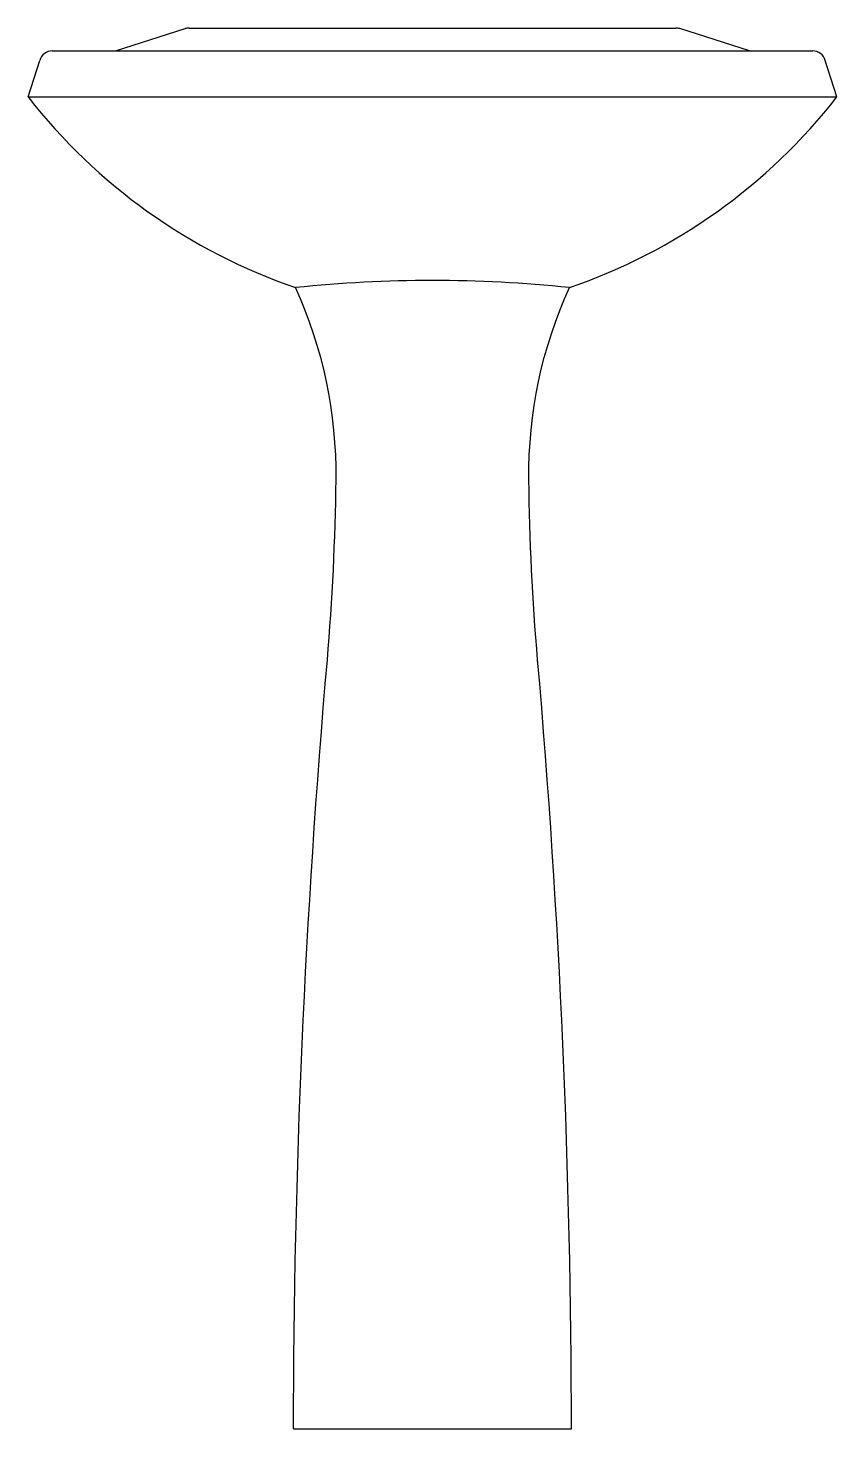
# Model space of a CAD drawing. Header units: millimetres. Extents: x 31.39 to 31.855, y -8.821 to -8.016.
import ezdxf

# ---------------------------------------------------------------- set-up
doc = ezdxf.new("R2010")
doc.units = ezdxf.units.MM
doc.header["$LTSCALE"] = 10

msp = doc.modelspace()

# ---------------------------------------------------------------- linework, layer by layer
for p, q in [((31.44052, -8.02926), (31.48055, -8.01647)), ((31.48279, -8.01612), (31.76261, -8.01612)), ((31.80488, -8.02926), (31.76485, -8.01647)), ((31.40408, -8.02926), (31.84132, -8.02926)), ((31.3902, -8.05572), (31.39697, -8.03469)), ((31.8552, -8.05572), (31.84843, -8.03469)), ((31.3902, -8.05572), (31.8552, -8.05572)), ((31.54287, -8.82112), (31.70253, -8.82112))]:
    msp.add_line(p, q)
for points in [[(31.54287, -8.82112, -0.021634), (31.56227, -8.37924, 0.018029), (31.56727, -8.27558, 0.110435), (31.54402, -8.16529, 0.110435)], [(31.70253, -8.82112, 0.021634), (31.68312, -8.37924, -0.018029), (31.67812, -8.27558, -0.110435), (31.70138, -8.16529, -0.110435)]]:
    msp.add_lwpolyline(points, format="xyb")
for centre, radius, start, end in [((31.48279, -8.02349), 0.00737, 90, 107.7242), ((31.76261, -8.02349), 0.00737, 72.2758, 90), ((31.40408, -8.03664), 0.00737, 90, 164.67896), ((31.84132, -8.03664), 0.00737, 15.32104, 90), ((31.65197, -7.85099), 0.33232, 218.02861, 251.04376), ((31.59343, -7.85099), 0.33232, 288.95624, 321.97139), ((31.6227, -8.92024), 0.75904, 84.04995, 95.95005)]:
    msp.add_arc(centre, radius, start, end)

doc.saveas('drawing.dxf')
